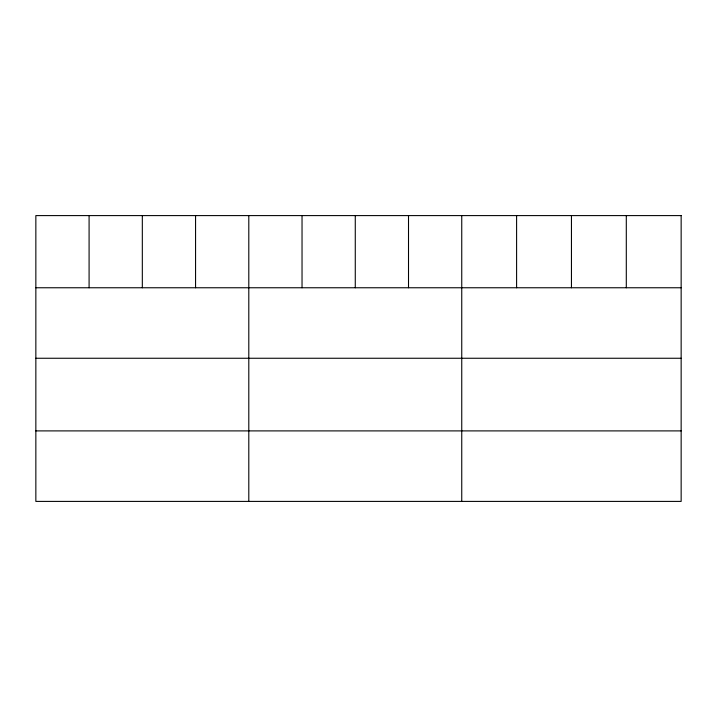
<?xml version="1.0" encoding="UTF-8"?>
<svg xmlns="http://www.w3.org/2000/svg" width="717" height="717" viewBox="0 0 717 717"><rect width="100%" height="100%" fill="white"/><g stroke="black" fill="none" stroke-linecap="round" stroke-linejoin="round"><path stroke-width="1.08" d="M35.85 287.759L681.15 287.759M35.85 358.258L681.15 358.258M35.85 430.899L681.15 430.899M626.299 215.593L626.299 287.759M571.449 215.593L571.449 287.759M516.598 215.593L516.598 287.759M461.748 215.593L461.748 501.407M408.511 215.593L408.511 287.759M355.273 215.593L355.273 287.759M302.036 215.593L302.036 287.759M248.799 215.593L248.799 501.407M195.562 215.593L195.562 287.759M142.325 215.593L142.325 287.759M89.087 215.593L89.087 287.759M681.15 215.593L35.85 215.593L35.85 501.407L681.15 501.407L681.15 215.593"/></g></svg>
